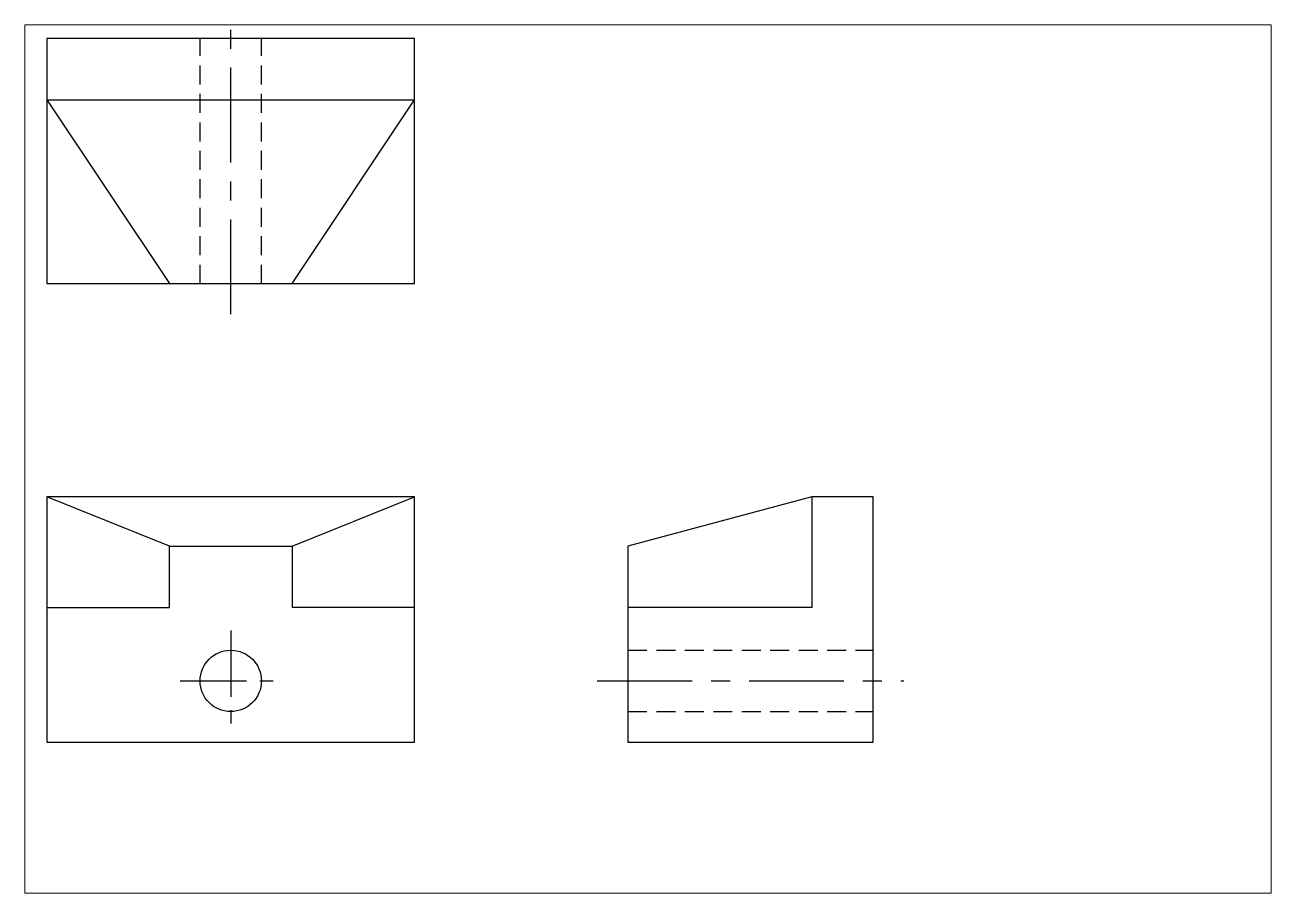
# Paper-space layout 'Layout1' of a CAD drawing. Header units: millimetres. Extents: x 29 to 261, y 20 to 182.
# The model-space entities are those that its viewports show. They can reach past a viewport. Long polylines and large blocks are cut down to what shows.
import ezdxf

# ---------------------------------------------------------------- set-up
doc = ezdxf.new("R2010")
doc.units = ezdxf.units.MM
doc.header["$LTSCALE"] = 0.5
doc.linetypes.add('CENTER', pattern=[50.8, 31.75, -6.35, 6.35, -6.35])
doc.linetypes.add('HIDDEN', pattern=[9.525, 6.35, -3.175])
for name, color, linetype in [('Center', 7, 'CENTER'), ('Hidden', 5, 'HIDDEN'), ('Visible', 1, 'Continuous')]:
    doc.layers.add(name, color=color, linetype=linetype)

msp = doc.modelspace()

# ---------------------------------------------------------------- linework, layer by layer
at = {"layer": 'Center'}
for p, q in [((79.62, 135.86), (79.62, 199.36)), ((155.56, 59.92), (219.06, 59.92))]:
    msp.add_line(p, q, dxfattribs=at)
at = {"layer": 'Center', "ltscale": 0.7}
for p, q in [((79.62, 70.37), (79.62, 49.46)), ((69.16, 59.92), (90.07, 59.92))]:
    msp.add_line(p, q, dxfattribs=at)
at = {"layer": 'Hidden'}
for p, q in [((73.27, 142.21), (73.27, 193.01)), ((85.97, 142.21), (85.97, 193.01)), ((161.91, 66.27), (212.71, 66.27)), ((161.91, 53.57), (212.71, 53.57))]:
    msp.add_line(p, q, dxfattribs=at)
at = {"layer": 'Visible'}
for p, q in [((41.52, 180.31), (117.72, 180.31)), ((41.52, 180.31), (66.92, 142.21)), ((92.32, 142.21), (117.72, 180.31)), ((66.92, 87.81), (41.52, 98.02)), ((92.32, 87.81), (117.72, 98.02)), ((200.01, 98.02), (161.91, 87.81)), ((212.71, 98.02), (200.01, 98.02)), ((200.01, 98.02), (200.01, 75.16)), ((212.71, 47.22), (212.71, 98.02)), ((66.92, 75.16), (66.92, 87.81)), ((66.92, 87.81), (92.32, 87.81)), ((92.32, 87.81), (92.32, 75.16)), ((161.91, 87.81), (161.91, 75.16)), ((41.52, 75.16), (66.92, 75.16)), ((117.72, 75.16), (92.32, 75.16)), ((200.01, 75.16), (161.91, 75.16)), ((161.91, 75.16), (161.91, 47.22)), ((161.91, 47.22), (212.71, 47.22))]:
    msp.add_line(p, q, dxfattribs=at)
for points in [[(41.52, 142.21), (117.72, 142.21), (117.72, 193.01), (41.52, 193.01)], [(41.52, 47.22), (117.72, 47.22), (117.72, 98.02), (41.52, 98.02)]]:
    msp.add_lwpolyline(points, close=True, dxfattribs=at)
msp.add_circle((79.62, 59.92), 6.35, dxfattribs=at)

psp = doc.layouts.get("Layout1")

# ---------------------------------------------------------------- viewports
at = {"layer": '0'}
psp.add_viewport(center=(145.02, 101.02), size=(232.03, 161.6287), view_center_point=(166.06, 105.89), view_height=179.8252, dxfattribs=at)

doc.saveas('drawing.dxf')
